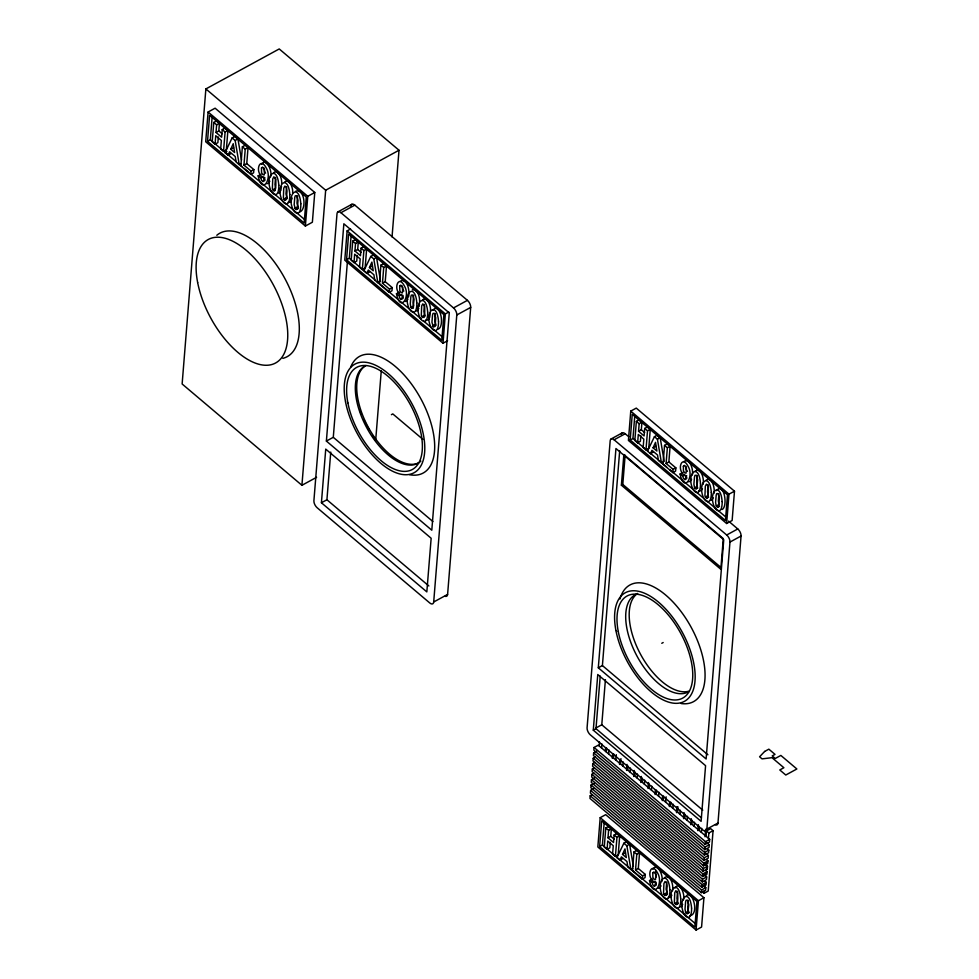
<?xml version="1.0" encoding="UTF-8"?>
<svg xmlns="http://www.w3.org/2000/svg" width="979" height="979" viewBox="0 0 979 979"><rect width="100%" height="100%" fill="white"/><g stroke="black" fill="none" stroke-linecap="round" stroke-linejoin="round"><path stroke-width="1.47" d="M270.559 176.893C272.774 172.145 266.472 156.677 261.552 164.325M661.755 881.602C663.946 876.927 657.729 861.691 652.883 869.217M692.312 475.048C693.707 470.373 689.938 457.022 683.795 461.611M672.536 890.841C673.809 886.325 670.909 873.513 664.68 877.49M703.106 484.299C704.366 479.771 701.478 466.959 695.249 470.936M683.379 900.007C685.606 895.467 679.818 880.268 674.996 888.002M713.936 493.465C715.208 488.937 712.32 476.124 706.092 480.102M392.041 236.942L399.016 150.24L279.223 48.95L205.871 88.93L182.131 383.988L301.924 485.29L316.596 477.287M208.099 112.01L205.7 141.771L305.375 226.051L312.374 222.233L314.773 192.471L215.099 108.192L208.099 112.01L307.773 196.29L305.375 226.051M207.511 141.319L209.616 115.277L306.256 196.987L304.163 223.028L207.511 141.319L210.314 139.789L212.174 116.648M218.476 122.522L216.579 120.906L213.777 122.436L212.223 141.771L215.074 144.182L217.876 142.653L218.329 137.011M215.074 144.182L215.747 135.726L221.364 140.462L220.679 148.918L223.542 151.341L226.345 149.811L227.899 130.476L225.035 128.065L222.233 129.583L221.621 137.195L216.016 132.459L216.628 124.847L213.777 122.436M222.184 133.768L218.819 130.929L219.431 123.317L216.628 124.847M223.542 151.341L225.097 132.006L222.233 129.583M245.178 145.271L242.376 146.789L240.834 165.965L250.795 174.384L253.598 172.855L253.867 169.6L246.757 163.591L248.03 147.67L245.227 149.2L243.955 165.121L251.065 171.129L250.795 174.384M301.924 485.29L325.664 190.22L205.871 88.93M321.418 502.765L325.738 449.116L431.152 538.254L426.832 591.891L321.418 502.765L326.925 499.767L330.755 452.078M326.386 441.076L343.862 223.799L449.275 312.925L431.8 530.202L326.386 441.076L333.288 437.307L347.337 262.58M350.58 228.976L347.129 230.86L344.767 260.181L442.997 343.237L447.599 340.741M346.554 259.741L348.622 234.067L443.866 314.602L441.798 340.276L346.554 259.741L349.319 258.236L351.131 235.584M357.359 241.213L355.487 239.622L352.721 241.128L351.192 260.181L354.006 262.556L356.76 261.05L357.213 255.495M354.006 262.556L354.667 254.222L360.199 258.897L359.526 267.23L362.34 269.617L365.106 268.111L366.635 249.058L363.821 246.671L361.055 248.177L360.456 255.678L354.936 251.003L355.536 243.502L352.721 241.128M361.006 252.301L357.69 249.498L358.29 242.009L355.536 243.502M362.34 269.617L363.882 250.563L361.055 248.177M380.917 265.138L379.399 284.032L389.214 292.329L391.967 290.824L392.236 287.618L385.224 281.683L386.485 266.007L383.67 263.632L380.917 265.138L383.719 267.512L382.459 283.188L389.471 289.123L389.214 292.329M375.642 440.746L381.272 370.784M442.997 343.237L445.359 313.916L347.129 230.86M433.697 601.999L456.789 314.981A5.531 2.79 61.4 0 0 453.522 307.92L340.925 212.712A5.531 2.79 61.4 0 0 337.009 213.703L313.904 500.71A5.531 2.79 61.4 0 0 317.184 507.771L429.781 602.978A5.531 2.79 61.4 0 0 433.697 601.999L447.599 594.424L470.691 307.406A5.531 2.79 61.4 0 0 467.424 300.345L354.826 205.137A5.531 2.79 61.4 0 0 351.106 205.186M593.286 730.175L597.765 674.519L705.578 765.676L701.099 821.332L593.286 730.175L595.991 728.706L600.225 676.061M598.304 667.813L615.95 448.529L723.75 539.686L706.116 758.97L598.304 667.813L602.403 665.573L619.683 450.866M592.295 794.618L590.202 795.768L589.982 798.448L701.38 892.64L705.59 890.352L705.798 887.672L702.959 885.261M593.776 788.682L590.631 790.408L590.41 793.088L701.821 887.28L706.018 884.992L706.238 882.299L704.99 881.247M594.216 783.322L591.059 785.036L590.851 787.716L702.249 881.908L706.446 879.619L706.667 876.939L703.815 874.541M594.645 777.95L591.5 779.676L591.279 782.356L702.677 876.548L706.875 874.259L707.095 871.579L705.847 870.527M594.02 773.165L591.928 774.303L591.708 776.996L703.106 871.188L707.315 868.899L707.523 866.207L704.684 863.808M594.461 767.793L592.356 768.943L592.136 771.623L703.546 865.815L707.744 863.527L707.964 860.847L706.716 859.795M594.889 762.433L592.784 763.583L592.576 766.263L703.974 860.455L708.172 858.167L708.392 855.487L705.553 853.076M595.318 757.073L593.225 758.211L593.005 760.891L704.403 855.083L708.612 852.795L708.82 850.115L707.572 849.062M596.798 751.126L593.653 752.851L593.433 755.531L704.843 849.723L709.041 847.435L709.249 844.755L706.41 842.344M594.082 747.479L593.874 750.171L705.272 844.363L709.469 842.075L709.689 839.382L598.279 745.19L594.082 747.479L705.48 841.671L705.272 844.363M599.197 745.961L599.515 741.935M702.763 810.171L601.779 724.778L605.414 679.646M621.384 485.192L623.856 454.525L723.285 538.597L720.813 569.264L621.384 485.192L622.791 484.434L625.14 455.223M601.596 747.993L601.914 743.967M630.757 411.107L628.408 440.44L726.638 523.496L732.133 520.498L734.495 491.177L636.264 408.108L630.757 411.107L729 494.162L726.638 523.496M630.182 439.987L632.25 414.325L727.495 494.86L725.439 520.522L630.182 439.987L632.948 438.482L634.771 415.842M605.377 750.893L605.609 747.883M600.2 817.661L597.839 846.994L696.069 930.05L701.576 927.052L703.925 897.719L605.695 814.663L600.2 817.661L698.431 900.717L696.069 930.05M606.258 751.933L606.588 747.919M599.625 846.541L601.693 820.879L696.938 901.414L694.87 927.076L599.625 846.541L602.379 845.036L604.202 822.397M608.657 753.965L608.987 749.938M644.635 432.559L641.331 429.757L641.93 422.255L639.116 419.881L636.362 421.386L634.833 440.44L637.635 442.814L640.401 441.309L640.841 435.753M614.078 839.113L610.761 836.311L611.361 828.809L608.559 826.435L605.793 827.94L604.263 846.994L607.078 849.368L609.831 847.863L610.284 842.307M612.316 758.382L612.683 753.854M637.635 442.814L638.308 434.48L643.827 439.155L643.154 447.489L645.981 449.863L648.734 448.358L650.276 429.316L647.449 426.93L644.696 428.435L644.084 435.936L638.565 431.262L639.165 423.76L636.362 421.386M613.454 758.015L613.772 753.989M607.078 849.368L607.739 841.034L613.27 845.709L612.597 854.031L615.412 856.417L618.177 854.912L619.707 835.87L616.954 837.375L615.412 856.417M618.765 835.075L616.892 833.484L614.127 834.989L613.527 842.478L607.996 837.816L608.608 830.314L605.793 827.94M615.84 760.047L616.28 754.674M619.511 764.464L619.866 759.937M620.515 763.987L620.943 758.627M645.981 449.863L647.511 430.821L644.696 428.435M622.913 766.019L623.231 761.992M626.572 770.436L627.062 764.403M627.698 770.069L628.029 766.043M630.097 772.088L630.427 768.074M633.756 776.506L634.245 770.473M634.771 776.041L635.09 772.015M637.17 778.072L637.488 774.046M664.545 445.384L663.028 464.279L672.842 472.588L675.608 471.083L675.865 467.876L668.853 461.941L670.113 446.265L667.311 443.879L664.545 445.384L667.36 447.758L666.099 463.446L673.099 469.369L672.842 472.588M633.988 851.938L632.471 870.833L642.285 879.142L645.039 877.637L645.296 874.418L638.296 868.495L639.556 852.807L636.742 850.433L633.988 851.938L636.791 854.312L635.53 870.001L642.542 875.924L642.285 879.142M640.829 782.49L641.318 776.457M641.955 782.123L642.285 778.097M644.353 784.142L644.671 780.128M648.012 788.56L648.502 782.527M649.028 788.095L649.346 784.069M651.427 790.126L651.745 786.1M655.086 794.544L655.44 790.016M656.211 794.177L656.542 790.151M658.61 796.196L658.928 792.17M662.269 800.614L662.636 796.086M663.285 800.149L663.603 796.123M665.671 802.18L666.112 796.808M669.342 806.586L669.697 802.07M670.468 806.231L670.786 802.205M672.867 808.25L673.185 804.224M676.526 812.668L677.015 806.635M677.529 812.203L677.97 806.843M679.928 814.222L680.258 810.208M683.587 818.64L684.076 812.607M684.725 818.285L685.043 814.259M687.111 820.304L687.442 816.278M690.782 824.722L691.26 818.689M691.786 824.257L692.116 820.231M694.184 826.276L694.503 822.262M697.843 830.694L698.333 824.661M698.982 830.327L699.3 826.313M701.368 832.358L701.698 828.332M705.027 836.776L705.639 829.225M701.38 892.64L701.6 889.96L590.202 795.768M701.821 887.28L702.029 884.6L590.631 790.408M702.249 881.908L702.469 879.228L591.059 785.036M702.677 876.548L702.898 873.868L591.5 779.676M703.106 871.188L703.326 868.495L591.928 774.303M703.546 865.815L703.754 863.135L592.356 768.943M703.974 860.455L704.195 857.775L592.784 763.583M704.403 855.083L704.623 852.403L593.225 758.211M704.843 849.723L705.051 847.043L593.653 752.851M706.043 836.311L706.471 830.938L710.681 828.65L713.067 830.681L708.221 891.037L704.011 893.325L701.625 891.294M706.862 829.078L729.967 542.06A5.531 2.79 61.4 0 0 726.687 534.999L614.09 439.791A5.531 2.79 61.4 0 0 610.174 440.783L587.082 727.801A5.531 2.79 61.4 0 0 590.349 734.862L702.946 830.057A5.531 2.79 61.4 0 0 706.862 829.078L717.974 823.033L741.066 536.015A5.531 2.79 61.4 0 0 737.787 528.954L728.511 521.097M704.011 893.325L704.231 890.645M704.55 886.619L704.77 883.939M705.418 875.887L705.639 873.207M706.275 865.155L706.495 862.475M708.441 838.33L708.869 832.97L706.471 830.938M281.499 186.267L280.814 190.648M419.183 306.464L419.465 304.041M430.307 313.207L429.622 317.526M275.552 177.37L274.964 184.615L275.65 188.262L272.86 189.791L272.37 188.433L272.749 178.9L273.9 176.783L275.833 179.365L275.845 185.386L274.928 190.587L274.304 191.015L272.86 189.791M286.553 186.671L285.966 193.915L287.349 198.468L284.546 199.997L283.372 197.734L283.751 188.201L284.901 186.083L286.345 187.307L287.018 190.966L286.443 198.199L285.929 199.887L284.546 199.997M297.555 195.971L296.967 203.204L298.35 207.768L295.548 209.286L294.165 204.733L294.752 197.501L295.266 195.8L296.637 195.702L298.02 200.267L297.445 207.499L296.931 209.188L295.548 209.286M413.603 295.266L413.028 302.401L413.701 305.999L410.947 307.504L410.274 303.906L410.85 296.772L411.351 295.107L412.71 294.997L414.068 299.501L412.991 308.299L410.947 307.504M424.445 304.432L423.87 311.567L425.229 316.058M435.288 313.598L434.713 320.733L436.071 325.224L433.305 326.729L431.947 322.238L432.522 315.103L433.036 313.439L434.395 313.329L435.753 317.832L435.178 324.955L434.676 326.631L433.305 326.729M697.244 475.525L696.669 482.659L697.342 486.257L694.576 487.762L693.903 484.164L694.478 477.03L694.992 475.366L696.338 475.256L697.709 479.759L696.62 488.558L694.576 487.762M708.074 484.691L707.499 491.825L708.184 495.423L705.418 496.928L704.941 495.594L705.321 486.196L706.446 484.115L708.355 486.661L708.368 492.584L707.462 497.724L705.418 496.928M666.675 882.079L666.099 889.213L667.458 893.705L664.704 895.21L663.542 892.983L663.921 883.584L665.047 881.504L666.479 882.703L667.14 886.313L666.564 893.435L666.063 895.1L664.704 895.21M718.916 493.857L718.341 500.991L719.014 504.589L716.261 506.094L715.588 502.496L716.163 495.362L716.665 493.685L718.023 493.587L719.381 498.091L718.305 506.889L716.261 506.094M677.517 891.245L676.942 898.379L677.615 901.977L674.861 903.482L674.372 902.149L674.751 892.75L675.889 890.67L677.786 893.215L677.811 899.138L676.905 904.266L674.861 903.482M688.359 900.411L687.784 907.545L688.457 911.143L685.692 912.648L685.019 909.05L685.594 901.916L686.108 900.239L687.454 900.142L688.824 904.645L687.735 913.431L685.692 912.648M408.402 297.163C410.36 292.097 407.276 276.837 400.154 281.352M655.563 871.31L656.187 877.098M292.219 198.027L290.616 202.163L288.095 202.237M418.792 308.361L417.605 310.539L416.026 310.93M702.42 488.619L701.245 490.785L698.761 490.871M713.263 497.785L712.076 499.951L710.509 500.355M671.851 895.161L670.676 897.339L668.204 897.413M682.693 904.327L681.519 906.505L679.94 906.909M432.767 310.367C440.415 300.675 445.212 327.83 437.711 329.262M716.395 490.626C724.105 481.264 728.131 506.376 722.172 509.496M269.825 181.164L268.491 183.33L266.692 183.673M407.962 299.011L406.652 301.14L404.865 301.483M691.602 479.257L690.281 481.399L688.506 481.729M661.033 885.811L659.724 887.941L657.937 888.283M236.93 138.125L234.911 136.411L232.109 137.941L225.048 152.614L228.083 155.184L229.6 151.769L235.254 156.554L236.135 161.988L239.243 164.619L241.115 163.603M380.329 279.713L376.536 257.428L373.55 254.907L370.796 256.412L363.833 270.865L366.831 273.398L368.324 270.045L373.892 274.756L374.761 280.116L377.833 282.698L380.586 281.193M664.227 461.452L660.176 437.686L657.19 435.166L654.425 436.671L647.462 451.123L650.46 453.656L651.953 450.303L657.533 455.015L658.402 460.363L661.461 462.957L663.297 461.953M633.401 866.525L629.607 844.241L626.621 841.72L623.868 843.213L616.905 857.677L619.891 860.211L621.396 856.858L626.964 861.557L627.833 866.917L630.904 869.511L632.74 868.508M230.738 149.261L233.235 143.705L234.605 152.516L230.738 149.261L233.54 147.731M369.438 267.561L371.898 262.091L373.244 270.779L369.438 267.561L372.204 266.055M653.079 447.819L655.538 442.349L656.885 451.038L653.079 447.819L655.832 446.314M622.509 854.373L624.969 848.903L626.315 857.592L622.509 854.373L625.275 852.868M273.533 172.72C278.77 168.657 282.38 179.536 281.622 183.66M284.534 182.021C289.772 177.945 293.382 188.837 292.623 192.961M280.275 192.031L278.856 193.242M295.536 191.321C304.334 187.478 306.965 208.992 300.015 211.868M422.451 299.843C427.615 295.842 431.176 306.562 430.43 310.637M429.096 318.885L427.701 320.072L425.975 319.778M686.365 895.822L687.772 894.622L689.485 894.928M216.016 132.459L218.819 130.929M225.097 132.006L227.899 130.476M232.109 137.941L235.144 140.499L237.946 138.969L241.532 160.079M225.048 152.614L226.92 151.598M228.083 155.184L230.885 153.654M243.955 165.121L246.757 163.591M251.065 171.129L253.867 169.6M258.15 175.828L260.818 177.652L261.589 180.454L263.021 181.531L264.832 177.554L262.898 177.529A4.858 2.447 61.4 0 1 260.659 175.29C255.372 169.355 260.536 156.579 266.312 168.131C272.603 178.472 262.139 195.727 258.15 175.828L260.952 174.311M260.818 177.652L262.678 176.636M263.021 181.531L264.881 180.515M273.545 190.697L275.417 189.669M283.849 199.092L286.651 197.562M307.773 196.29L314.773 192.471M325.664 190.22L399.016 150.24M294.85 208.392L297.653 206.863M296.294 209.604L298.167 208.588M337.939 211.88L351.84 204.305M340.925 212.712L354.826 205.137M354.936 251.003L357.69 249.498M363.882 250.563L366.635 249.058M370.796 256.412L373.782 258.933L376.536 257.428M366.831 273.398L369.585 271.893M383.719 267.512L386.485 266.007M382.459 283.188L385.224 281.683M389.471 289.123L392.236 287.618M396.458 293.749L399.077 295.548L399.836 298.314L401.255 299.366L403.042 295.45L401.133 295.438A4.785 2.411 61.4 0 1 398.93 293.223C393.717 287.361 398.796 274.769 404.498 286.162C410.703 296.356 400.387 313.353 396.458 293.749L399.224 292.244M399.077 295.548L400.925 294.544M401.255 299.366L403.091 298.362M411.633 308.397L413.468 307.394M421.79 316.67L423.834 317.465L424.739 312.338L424.715 306.403L422.818 303.857L421.68 305.938L421.3 315.336L421.79 316.67L424.543 315.165M422.475 317.563L424.311 316.56M453.522 307.92L467.424 300.345M445.359 313.916L448.81 312.032M432.62 325.836L435.386 324.33M456.789 314.981L470.691 307.406M391.392 414.68L392.799 413.921L422.94 439.4M611.116 438.959L622.216 432.914M639.165 423.76L641.93 422.255M614.09 439.791L625.189 433.746L628.677 436.683M638.565 431.262L641.331 429.757M647.511 430.821L650.276 429.316M654.425 436.671L657.411 439.192L660.176 437.686M650.46 453.656L653.213 452.151M667.36 447.758L670.113 446.265M666.099 463.446L668.853 461.941M673.099 469.369L675.865 467.876M680.099 474.007L682.718 475.806L683.477 478.572L684.884 479.624L686.671 475.696L684.774 475.684A4.785 2.411 61.4 0 1 682.571 473.481C677.346 467.619 682.436 455.027 688.127 466.42C694.331 476.614 684.015 493.612 680.099 474.007L682.852 472.502M682.718 475.806L684.554 474.803M684.884 479.624L686.732 478.621M695.261 488.656L697.109 487.652M696.008 488.962L697.843 487.958M706.104 497.821L707.939 496.818M706.85 498.127L708.686 497.124M729 494.162L734.495 491.177M716.946 506.987L718.782 505.984M717.68 507.293L719.528 506.29M726.687 534.999L737.787 528.954M729.967 542.06L741.066 536.015M661.767 643.289L663.175 642.53M595.77 728.058L601.779 724.778M608.608 830.314L611.361 828.809M607.996 837.816L610.761 836.311M623.868 843.213L626.854 845.746L629.607 844.241M619.891 860.211L622.656 858.705M636.791 854.312L639.556 852.807M635.53 870.001L638.296 868.495M708.869 832.97L713.067 830.681M642.542 875.924L645.296 874.418M705.48 841.671L709.689 839.382M705.051 847.043L709.249 844.755M649.53 880.562L652.149 882.36L652.907 885.126L654.327 886.179L656.114 882.25L654.205 882.238A4.785 2.411 61.4 0 1 652.002 880.035C646.789 874.174 651.867 861.581 657.57 872.974C663.762 883.168 653.458 900.166 649.53 880.562L652.295 879.056M704.623 852.403L708.82 850.115M652.149 882.36L653.996 881.357M704.195 857.775L708.392 855.487M654.327 886.179L656.163 885.175M703.754 863.135L707.964 860.847M703.326 868.495L707.523 866.207M664.019 894.316L666.772 892.811M702.898 873.868L707.095 871.579M665.439 895.516L667.286 894.512M702.469 879.228L706.667 876.939M702.029 884.6L706.238 882.299M701.6 889.96L705.798 887.672M675.547 904.376L678.3 902.871M676.281 904.682L678.117 903.678M698.431 900.717L703.925 897.719M686.377 913.542L689.143 912.036M687.123 913.848L688.959 912.844M412.269 289.87C417.849 288.621 419.856 297.212 419.587 301.471M689.877 915.744C697.17 914.9 695.237 899.897 690.464 895.601M632.948 438.482L648.049 451.258M650.374 453.216L666.638 466.971M670.113 469.92L725.867 517.059M242.376 146.789L245.227 149.2M622.791 484.434L721.058 567.526M210.314 139.789L235.939 161.449M238.264 163.42L241.752 166.369M244.089 168.339L248.739 172.28M251.065 174.25L304.628 219.541M349.319 258.236L374.871 279.835M377.196 281.805L421.325 319.13M423.65 321.088L443.401 337.779M333.288 437.307L432.902 521.538M602.403 665.573L707.89 754.772M326.925 499.767L428.851 585.956M595.991 728.706L701.478 817.893M706.067 867.835L707.315 868.899M614.127 834.989L616.954 837.375M602.379 845.036L695.31 923.613M686.817 477.691L685.569 475.366M403.177 297.445L401.928 295.107M264.966 179.573L263.706 177.211M656.248 884.245L655 881.92M687.454 471.376L686.193 469.394L685.875 466.237M403.825 291.118L402.565 289.135L402.247 285.978M265.627 173.161L264.354 171.141L264.024 167.935M657.411 439.192L661.461 462.957M626.854 845.746L630.904 869.511M373.782 258.933L377.833 282.698M235.144 140.499L239.243 164.619M689.351 691.26A55.375 27.889 61.4 0 1 637.329 656.713A55.375 27.889 61.4 0 1 636.326 594.155M688.396 691.321A55.375 27.889 61.4 0 1 639.691 652.675A55.375 27.889 61.4 0 1 637.684 593.409M619.976 599.001A66.45 33.47 61.4 0 1 689.204 623.819A66.45 33.47 61.4 0 1 681.103 703.522M717.974 823.033A5.531 2.79 61.4 0 1 715.453 824.869M621.347 434.235A5.531 2.79 61.4 0 1 625.189 433.746M418.241 463.055A55.375 27.889 61.4 0 1 368.349 427.346A55.375 27.889 61.4 0 1 365.216 365.95M374.896 439.179A69.215 34.865 61.4 0 1 372.436 435.435M369.316 430.283A69.215 34.865 61.4 0 1 363.772 419.575M361.386 414.105A69.215 34.865 61.4 0 1 359.782 409.981M420.897 461.109A55.375 27.889 61.4 0 1 368.128 430.209A55.375 27.889 61.4 0 1 365.95 365.546M350.751 366.966A66.45 33.47 61.4 0 1 420.725 398.575A66.45 33.47 61.4 0 1 409.589 474.729M350.898 206.128A5.531 2.79 61.4 0 1 350.971 205.627M447.599 594.424A5.531 2.79 61.4 0 1 445.078 596.26M216.8 235.278A70.329 35.415 61.4 0 1 285.011 278.795A70.329 35.415 61.4 0 1 282.845 358.363M278.819 185.19C278.991 188.311 278.366 197.574 273.312 193.769A5.605 2.827 61.4 0 1 270.767 190.305C264.293 175.192 277.143 163.848 278.819 185.19M289.821 194.491C289.992 197.611 289.368 206.875 284.314 203.069A5.605 2.827 61.4 0 1 281.768 199.606C275.295 184.493 288.144 173.148 289.821 194.491M300.822 203.791C300.981 206.912 300.369 216.175 295.315 212.37A5.605 2.827 61.4 0 1 292.758 208.906C286.296 193.793 299.146 182.449 300.822 203.791M416.834 302.976C416.993 306.048 416.381 315.189 411.4 311.432A5.531 2.778 61.4 0 1 408.892 308.018C402.516 293.113 415.169 281.952 416.834 302.976M427.676 312.142C427.835 315.214 427.223 324.355 422.243 320.598A5.531 2.778 61.4 0 1 419.734 317.184C413.346 302.278 426.012 291.118 427.676 312.142M438.506 321.308C438.678 324.379 438.066 333.521 433.085 329.764A5.531 2.778 61.4 0 1 430.564 326.35C424.188 311.444 436.854 300.284 438.506 321.308M669.905 889.789C670.064 892.86 669.452 901.989 664.472 898.245A5.531 2.778 61.4 0 1 661.963 894.83C655.587 879.925 668.241 868.752 669.905 889.789M700.462 483.234C700.621 486.306 700.009 495.447 695.029 491.691A5.531 2.778 61.4 0 1 692.52 488.276C686.144 473.371 698.81 462.198 700.462 483.234M680.735 898.955C680.907 902.026 680.295 911.155 675.314 907.411A5.531 2.778 61.4 0 1 672.793 903.996C666.418 889.091 679.083 877.918 680.735 898.955M711.305 492.4C711.464 495.472 710.852 504.601 705.871 500.856A5.531 2.778 61.4 0 1 703.363 497.442C696.987 482.537 709.653 471.364 711.305 492.4M691.578 908.108C691.737 911.192 691.125 920.321 686.144 916.577A5.531 2.778 61.4 0 1 683.636 913.162C677.26 898.257 689.926 887.084 691.578 908.108M722.147 501.566C722.306 504.638 721.694 513.767 716.714 510.022A5.531 2.778 61.4 0 1 714.205 506.608C707.829 491.703 720.483 480.53 722.147 501.566M261.479 167.972L261.552 172.671L262.825 174.678L264.208 174.96L264.563 169.624L262.543 167.091L261.479 167.972M399.738 286.003L399.799 290.641L401.06 292.623L402.418 292.892L402.785 287.63L400.79 285.134L399.738 286.003M683.366 466.261L683.44 470.899L684.7 472.881L686.059 473.151L686.414 467.889L684.419 465.392L683.366 466.261M652.797 872.815L652.871 877.441L654.131 879.423L655.489 879.705L655.844 874.443L653.862 871.946L652.797 872.815M764.636 751.456L759.594 756.791L762.041 758.86L772.015 757.685L783.885 767.732L779.786 769.959L785.77 775.025L796.869 768.98L780.85 755.433L775.246 758.48L772.211 755.91L775.013 754.393L768.845 749.168L764.636 751.456M615.926 630.537A61.836 31.144 61.4 0 0 683.281 701.919A61.836 31.144 61.4 0 0 665.402 608.693A61.836 31.144 61.4 0 0 615.926 630.537M618.251 631.516A58.14 29.284 61.4 0 0 681.592 698.651A58.14 29.284 61.4 0 0 664.765 610.982A58.14 29.284 61.4 0 0 618.251 631.516M347.875 402.907A58.14 29.284 61.4 0 0 411.217 470.042A58.14 29.284 61.4 0 0 394.402 382.373A58.14 29.284 61.4 0 0 347.875 402.907M345.55 401.928A61.836 31.144 61.4 0 0 412.918 473.31A61.836 31.144 61.4 0 0 395.026 380.085A61.836 31.144 61.4 0 0 345.55 401.928M197.636 282.454A70.329 35.415 61.4 0 0 274.255 363.65A70.329 35.415 61.4 0 0 253.904 257.624A70.329 35.415 61.4 0 0 197.636 282.454"/></g></svg>
